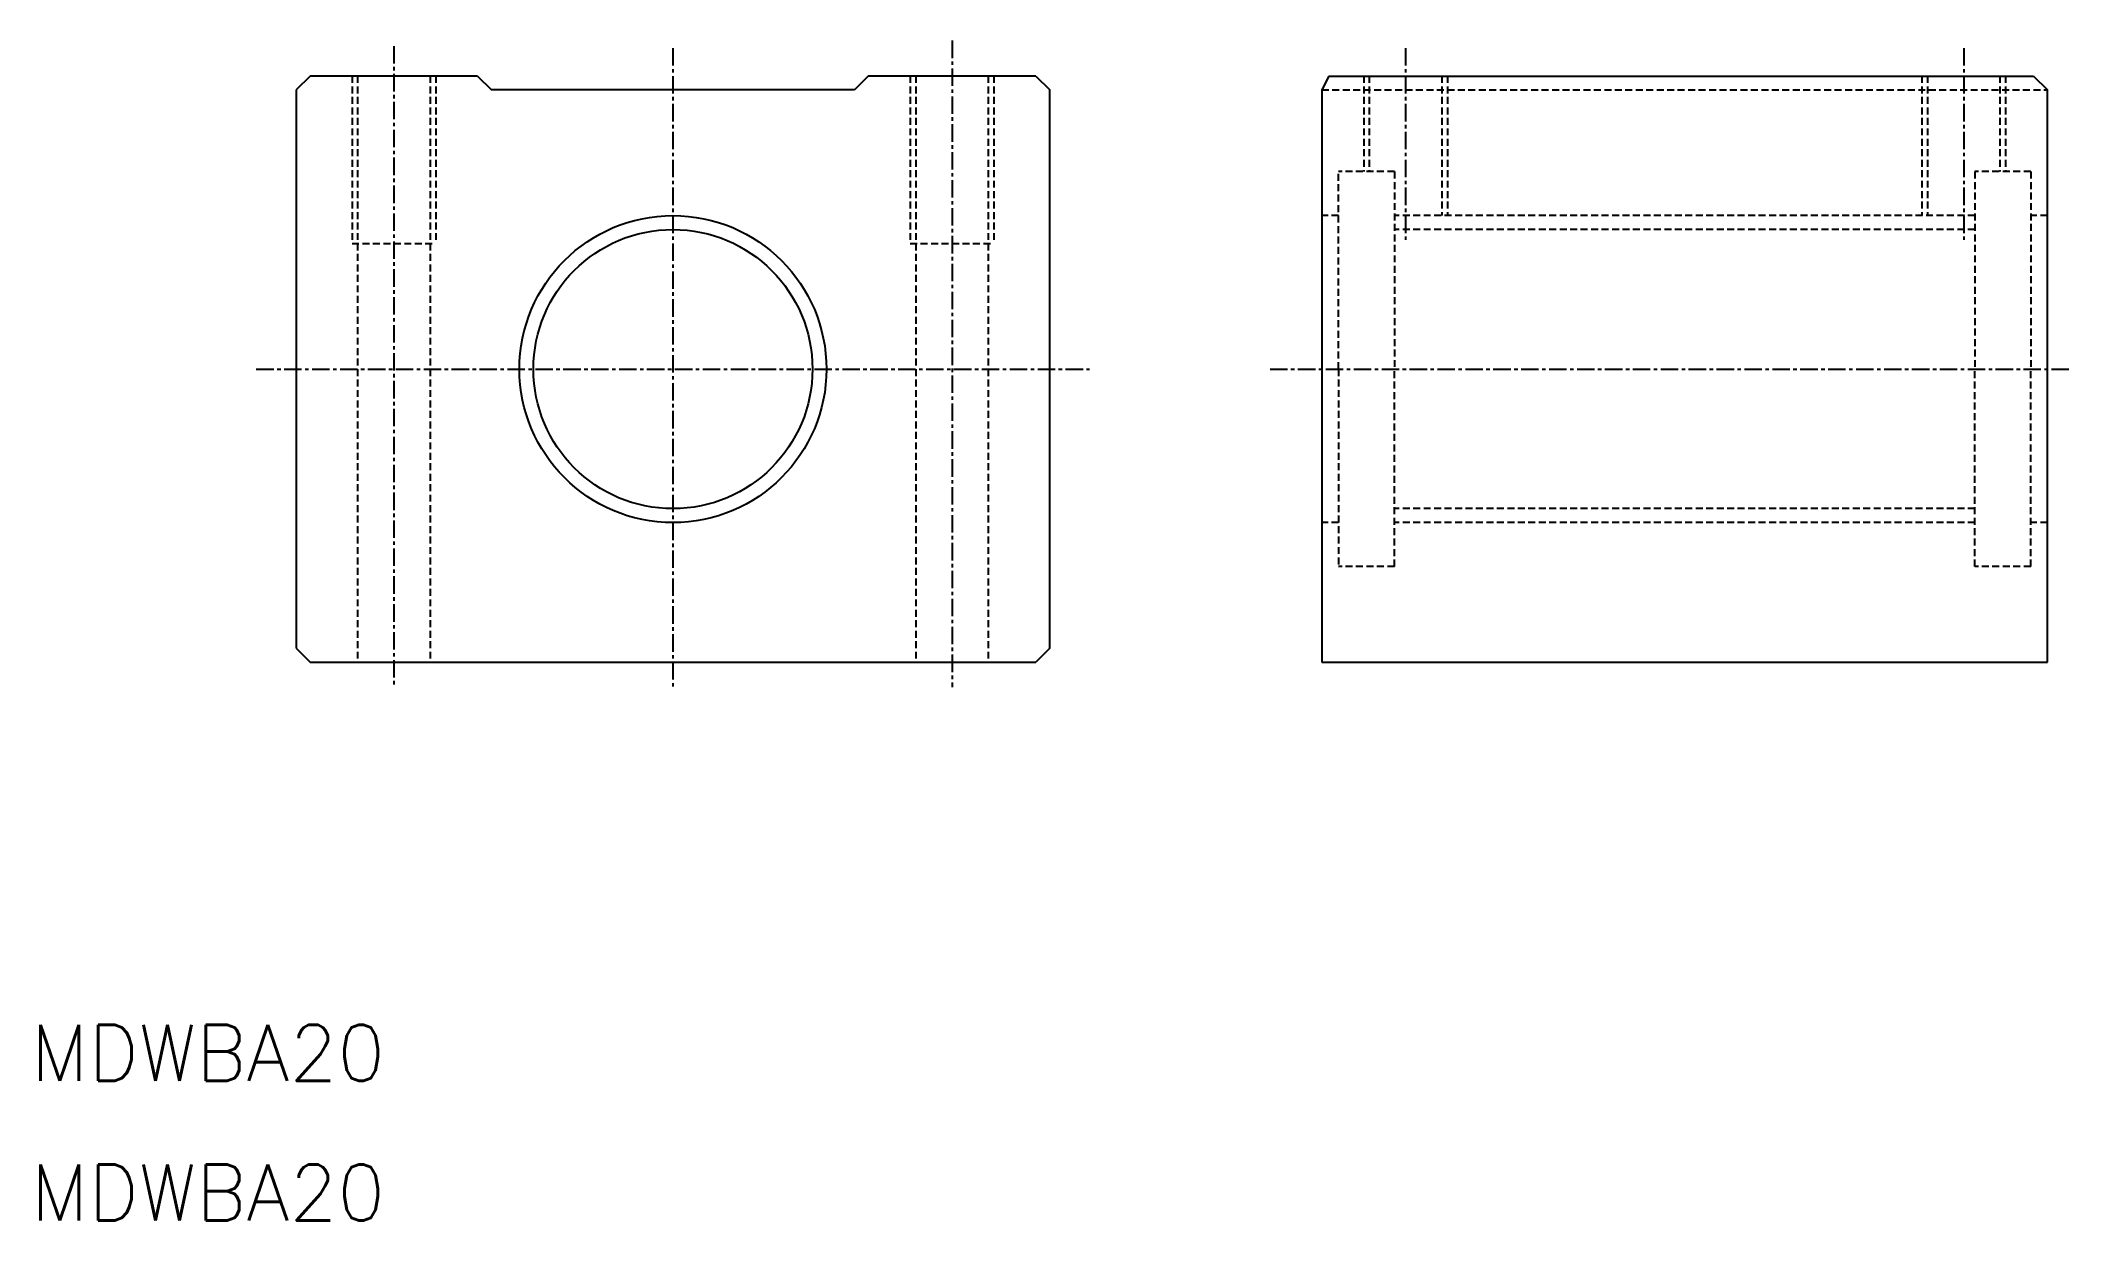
# Model space of a CAD drawing. Extents: x 11 to 156, y 10 to 95.
import ezdxf

# ---------------------------------------------------------------- set-up
doc = ezdxf.new("R2010")
doc.units = 0
doc.linetypes.add('CENTER', pattern=[2, 1.25, -0.25, 0.25, -0.25])
doc.linetypes.add('DASHED', pattern=[0.75, 0.5, -0.25])
doc.layers.get('0').update_dxf_attribs({"linetype": 'CONTINUOUS'})
doc.layers.add('CENTER', color=1, linetype='CENTER')
doc.styles.get("Standard").update_dxf_attribs({"font": 'txt.shx', "bigfont": 'bigfont.shx'})

msp = doc.modelspace()

# ---------------------------------------------------------------- linework, layer by layer
at = {"color": 7, "linetype": 'CONTINUOUS'}
for p, q in [((30, 92), (29, 91)), ((42, 92), (30, 92)), ((42, 92), (43, 91)), ((70, 92), (69, 91)), ((82, 92), (70, 92)), ((82, 92), (83, 91)), ((103, 92), (102.5, 91)), ((103, 92), (153.5, 92)), ((153.5, 92), (154.5, 91)), ((29, 91), (29, 51)), ((69, 91), (43, 91)), ((83, 51), (83, 91)), ((102.5, 91), (102.5, 50)), ((154.5, 50), (154.5, 91)), ((29, 51), (30, 50)), ((83, 51), (82, 50)), ((30, 50), (82, 50)), ((102.5, 50), (154.5, 50))]:
    msp.add_line(p, q, dxfattribs=at)
at = {"color": 3, "linetype": 'DASHED'}
for p, q in [((33, 92), (33, 80)), ((33.4, 92), (33.4, 50)), ((38.6, 92), (38.6, 50)), ((39, 92), (39, 80)), ((73, 92), (73, 80)), ((73.4, 92), (73.4, 50)), ((78.6, 92), (78.6, 50)), ((79, 92), (79, 80)), ((105.5, 92), (105.5, 85.15)), ((105.9, 92), (105.9, 85.15)), ((111.1, 92), (111.1, 82)), ((111.5, 92), (111.5, 82)), ((145.5, 92), (145.5, 82)), ((145.9, 92), (145.9, 82)), ((151.1, 92), (151.1, 85.15)), ((151.5, 92), (151.5, 85.15)), ((102.5, 91), (154.5, 91)), ((103.7, 71), (103.7, 85.15)), ((107.7, 85.15), (103.7, 85.15)), ((107.7, 85.15), (107.7, 71)), ((149.3, 85.15), (149.3, 71)), ((153.3, 85.15), (149.3, 85.15)), ((153.3, 85.15), (153.3, 71)), ((103.7, 82), (102.5, 82)), ((149.3, 82), (107.7, 82)), ((154.5, 82), (153.3, 82)), ((149.3, 81), (107.7, 81)), ((33, 80), (39, 80)), ((73, 80), (79, 80)), ((103.7, 71), (103.7, 56.85)), ((107.7, 56.85), (107.7, 71)), ((149.3, 56.85), (149.3, 71)), ((153.3, 56.85), (153.3, 71)), ((103.7, 60), (102.5, 60)), ((149.3, 61), (107.7, 61)), ((149.3, 60), (107.7, 60)), ((154.5, 60), (153.3, 60)), ((107.7, 56.85), (103.7, 56.85)), ((153.3, 56.85), (149.3, 56.85))]:
    msp.add_line(p, q, dxfattribs=at)
at = {"color": 7, "linetype": 'CONTINUOUS'}
for radius in [11, 10]:
    msp.add_circle((56, 71), radius, dxfattribs=at)
at = {"layer": 'CENTER', "color": 1, "linetype": 'CENTER'}
for p, q in [((36, 94.15), (36, 48.21)), ((56, 94), (56, 48)), ((76, 94.54), (76, 48.21)), ((108.5, 94), (108.5, 80)), ((148.5, 94), (148.5, 80)), ((26.14, 71), (85.86, 71)), ((98.79, 71), (156.29, 71))]:
    msp.add_line(p, q, dxfattribs=at)

# ---------------------------------------------------------------- texts
at = {"color": 7, "linetype": 'CONTINUOUS'}
for p in [(10, 20), (10, 10)]:
    msp.add_text('MDWBA20', height=4, dxfattribs=at).set_placement(p)

doc.saveas('drawing.dxf')
